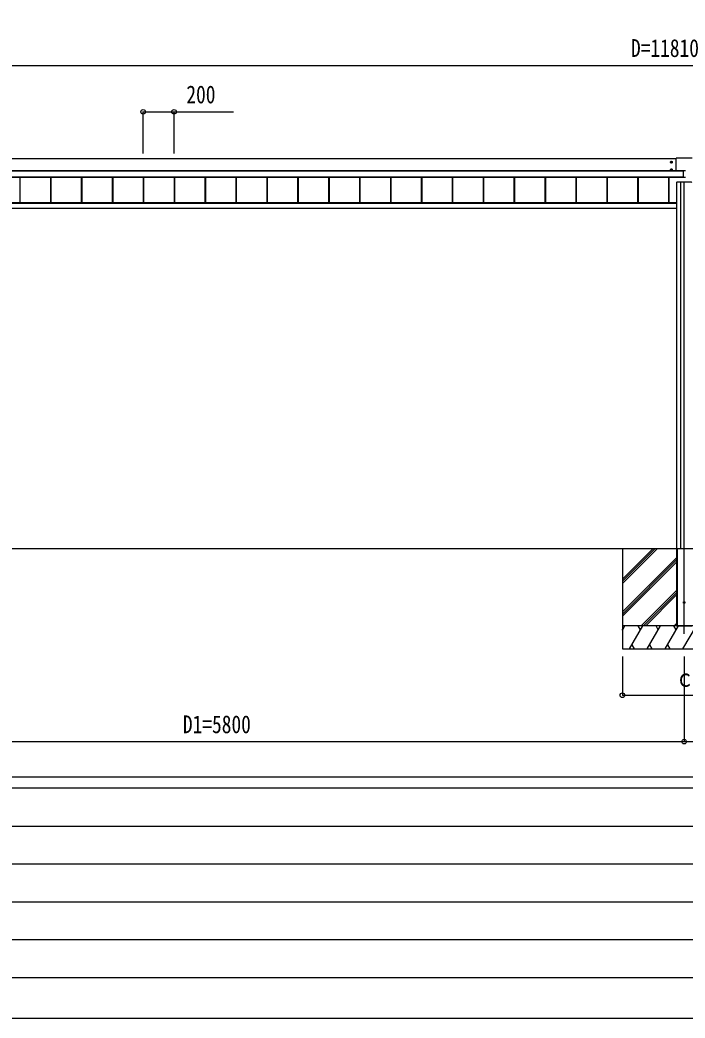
# Model space of a CAD drawing. Units: millimetres, scale not verified. Extents: x -14718 to 14718, y -10395 to 10395.
# Drawn here: x -10454 to -6150, y -10395 to -3937 of the extents above; entities that cross this region are included whole.
import ezdxf
from ezdxf.enums import TextEntityAlignment as Align

# ---------------------------------------------------------------- set-up
doc = ezdxf.new("R2010")
doc.units = ezdxf.units.MM
doc.header["$LTSCALE"] = 50
for name, color, linetype in [('0-3_YKK_12', 2, 'Continuous'), ('0-4_YKK_A1', 4, 'Continuous'), ('0-5_YKK_D', 6, 'Continuous'), ('0-6_YKK_ZWAK', 7, 'Continuous')]:
    doc.layers.add(name, color=color, linetype=linetype)
doc.styles.add('ＭＳ ゴシック', font='')
doc.styles.get('ＭＳ ゴシック').set_extended_font_data('MS Gothic')

msp = doc.modelspace()

# ---------------------------------------------------------------- linework, layer by layer
at = {"layer": '0-3_YKK_12'}
msp.add_line((-6155.44, -7909), (-6155.44, -4983.3), dxfattribs=at)
at = {"layer": '0-4_YKK_A1'}
for p, q in [((-6208.44, -4835.37), (-11902.44, -4835.37)), ((-6208.44, -4913.81), (-6208.44, -4832.15)), ((-6103.44, -4831.15), (-6207.44, -4831.15)), ((-6231.19, -4857.11), (-6245.69, -4857.11)), ((-6231.19, -4907.08), (-6245.69, -4907.08)), ((-6240.72, -4857.87), (-6241.44, -4857.87)), ((-6240.72, -4907.84), (-6241.44, -4907.84)), ((-6238.44, -4864.36), (-6238.44, -4849.86)), ((-6238.44, -4914.33), (-6238.44, -4899.83)), ((-6236.16, -4856.35), (-6235.44, -4856.35)), ((-6236.16, -4906.32), (-6235.44, -4906.32)), ((-6162.94, -4913.81), (-12053.94, -4913.81)), ((-6162.94, -4914.29), (-12053.94, -4914.29)), ((-6162.94, -4953.27), (-12053.94, -4953.27)), ((-6162.94, -4953.78), (-12053.94, -4953.78)), ((-12053.94, -4953.92), (-6162.94, -4953.92)), ((-6162.94, -4953.92), (-12053.94, -4953.92)), ((-10453.94, -4953.92), (-10453.94, -5120.15)), ((-10256.94, -4953.92), (-10256.94, -5120.15)), ((-10254.34, -4953.92), (-10254.34, -5120.15)), ((-10253.94, -4953.92), (-10253.94, -5120.15)), ((-10056.94, -4953.92), (-10056.94, -5120.15)), ((-10054.34, -4953.92), (-10054.34, -5120.15)), ((-10053.94, -4953.92), (-10053.94, -5120.15)), ((-9856.94, -4953.92), (-9856.94, -5120.15)), ((-9854.34, -4953.92), (-9854.34, -5120.15)), ((-9853.94, -4953.92), (-9853.94, -5120.15)), ((-9656.94, -4953.92), (-9656.94, -5120.15)), ((-9654.34, -4953.92), (-9654.34, -5120.15)), ((-9653.94, -4953.92), (-9653.94, -5120.15)), ((-9456.94, -4953.92), (-9456.94, -5120.15)), ((-9454.34, -4953.92), (-9454.34, -5120.15)), ((-9453.94, -4953.92), (-9453.94, -5120.15)), ((-9256.94, -4953.92), (-9256.94, -5120.15)), ((-9254.34, -4953.92), (-9254.34, -5120.15)), ((-9253.94, -4953.92), (-9253.94, -5120.15)), ((-9056.94, -4953.92), (-9056.94, -5120.15)), ((-9054.34, -4953.92), (-9054.34, -5120.15)), ((-9053.94, -4953.92), (-9053.94, -5120.15)), ((-8856.94, -4953.92), (-8856.94, -5120.15)), ((-8854.34, -4953.92), (-8854.34, -5120.15)), ((-8853.94, -4953.92), (-8853.94, -5120.15)), ((-8656.94, -4953.92), (-8656.94, -5120.15)), ((-8654.34, -4953.92), (-8654.34, -5120.15)), ((-8653.94, -4953.92), (-8653.94, -5120.15)), ((-8456.94, -4953.92), (-8456.94, -5120.15)), ((-8454.34, -4953.92), (-8454.34, -5120.15)), ((-8453.94, -4953.92), (-8453.94, -5120.15)), ((-8256.94, -4953.92), (-8256.94, -5120.15)), ((-8254.34, -4953.92), (-8254.34, -5120.15)), ((-8253.94, -4953.92), (-8253.94, -5120.15)), ((-8056.94, -4953.92), (-8056.94, -5120.15)), ((-8054.34, -4953.92), (-8054.34, -5120.15)), ((-8053.94, -4953.92), (-8053.94, -5120.15)), ((-7856.94, -4953.92), (-7856.94, -5120.15)), ((-7854.34, -4953.92), (-7854.34, -5120.15)), ((-7853.94, -4953.92), (-7853.94, -5120.15)), ((-7656.94, -4953.92), (-7656.94, -5120.15)), ((-7654.34, -4953.92), (-7654.34, -5120.15)), ((-7653.94, -4953.92), (-7653.94, -5120.15)), ((-7456.94, -4953.92), (-7456.94, -5120.15)), ((-7454.34, -4953.92), (-7454.34, -5120.15)), ((-7453.94, -4953.92), (-7453.94, -5120.15)), ((-7256.94, -4953.92), (-7256.94, -5120.15)), ((-7254.34, -4953.92), (-7254.34, -5120.15)), ((-7253.94, -4953.92), (-7253.94, -5120.15)), ((-7056.94, -4953.92), (-7056.94, -5120.15)), ((-7054.34, -4953.92), (-7054.34, -5120.15)), ((-7053.94, -4953.92), (-7053.94, -5120.15)), ((-6856.94, -4953.92), (-6856.94, -5120.15)), ((-6854.34, -4953.92), (-6854.34, -5120.15)), ((-6853.94, -4953.92), (-6853.94, -5120.15)), ((-6656.94, -4953.92), (-6656.94, -5120.15)), ((-6654.34, -4953.92), (-6654.34, -5120.15)), ((-6653.94, -4953.92), (-6653.94, -5120.15)), ((-6456.94, -4953.92), (-6456.94, -5120.15)), ((-6454.34, -4953.92), (-6454.34, -5120.15)), ((-6453.94, -4953.92), (-6453.94, -5120.15)), ((-6256.94, -4953.92), (-6256.94, -5120.15)), ((-6254.34, -4953.92), (-6254.34, -5120.15)), ((-6253.94, -4953.92), (-6253.94, -5120.15)), ((-6181.94, -4911.48), (-6181.94, -4913.81)), ((-6181.94, -4911.48), (-6162.94, -4911.48)), ((-6181.94, -4913.48), (-6162.94, -4913.48)), ((-6162.94, -4911.31), (-6162.94, -4956.46)), ((-6162.94, -4911.31), (-6147.94, -4911.31)), ((-6147.94, -4956.46), (-6162.94, -4956.46)), ((-6205.44, -4987.86), (-6205.44, -7352.5)), ((-6180.25, -4986.12), (-6180.25, -7356.5)), ((-6205.44, -5120.15), (-11905.44, -5120.15)), ((-6205.44, -5122.15), (-11905.44, -5122.15)), ((-6205.44, -5125.02), (-11905.44, -5125.02)), ((-6205.44, -5156.5), (-11904.59, -5156.5)), ((-11905.44, -7356.5), (144.56, -7356.5)), ((-6555.44, -7356.5), (-6555.44, -8006.5)), ((-6555.44, -7583.13), (-6328.8, -7356.5)), ((-6555.44, -7554.85), (-6357.09, -7356.5)), ((-6555.44, -7568.99), (-6343, -7356.56)), ((-6205.44, -7352.5), (-6205.44, -7856.5)), ((-6205.44, -7356.5), (-6205.14, -7356.5)), ((-6205.44, -7356.5), (-6205.44, -7856.5)), ((-6205.14, -7356.5), (-6105.74, -7356.5)), ((-6202.94, -7356.5), (-6202.94, -7856.5)), ((-6201.44, -7356.5), (-6201.44, -7856.5)), ((-6555.44, -7766.98), (-6205.44, -7416.98)), ((-6555.44, -7781.12), (-6205.44, -7431.12)), ((-6555.44, -7795.26), (-6205.44, -7445.27)), ((-6432.83, -7856.5), (-6205.44, -7629.11)), ((-6418.68, -7856.5), (-6205.44, -7643.26)), ((-6404.54, -7856.5), (-6205.44, -7657.4)), ((-5755.44, -7856.5), (-6555.44, -7856.5)), ((-6555.44, -7885.44), (-6538.73, -7856.5)), ((-5755.44, -7856.5), (-6555.44, -7856.5)), ((-6509.86, -8006.5), (-6423.26, -7856.5)), ((-6438.26, -7882.48), (-6453.26, -7856.5)), ((-6394.39, -8006.5), (-6307.79, -7856.5)), ((-6322.79, -7882.48), (-6337.79, -7856.5)), ((-6278.92, -8006.5), (-6192.32, -7856.5)), ((-6207.32, -7882.49), (-6222.32, -7856.5)), ((-6220.69, -7856.5), (-6205.44, -7841.24)), ((-6205.44, -7856.5), (-6105.44, -7856.5)), ((-6163.45, -8006.5), (-6076.85, -7856.5)), ((-6553.73, -7882.48), (-6555.44, -7879.53)), ((-6555.44, -8006.5), (-5755.44, -8006.5)), ((-6494.86, -7980.52), (-6479.86, -8006.5)), ((-6379.39, -7980.52), (-6364.39, -8006.5)), ((-6263.92, -7980.52), (-6248.92, -8006.5))]:
    msp.add_line(p, q, dxfattribs=at)
for points in [[(-6238.44, -4851.34), (-6233.44, -4854.23), (-6233.44, -4860), (-6238.44, -4862.89), (-6243.44, -4860), (-6243.44, -4854.23)], [(-6238.44, -4901.31), (-6233.44, -4904.19), (-6233.44, -4909.97), (-6238.44, -4912.86), (-6243.44, -4909.97), (-6243.44, -4904.19)]]:
    msp.add_lwpolyline(points, close=True, dxfattribs=at)
for points in [[(-6241.44, -4857.87), (-6241.44, -4856.35), (-6240.72, -4856.35)], [(-6241.44, -4907.84), (-6241.44, -4906.32), (-6240.72, -4906.32)], [(-6239.2, -4854.83), (-6239.2, -4854.11), (-6237.68, -4854.11), (-6237.68, -4854.83)], [(-6237.68, -4859.39), (-6237.68, -4860.11), (-6239.2, -4860.11), (-6239.2, -4859.39)], [(-6239.2, -4904.8), (-6239.2, -4904.08), (-6237.68, -4904.08), (-6237.68, -4904.8)], [(-6235.44, -4856.35), (-6235.44, -4857.87), (-6236.16, -4857.87)], [(-6235.44, -4906.32), (-6235.44, -4907.84), (-6236.16, -4907.84)], [(-6237.68, -4909.36), (-6237.68, -4910.08), (-6239.2, -4910.08), (-6239.2, -4909.36)], [(-6205.14, -7356.5), (-6105.74, -7356.5), (-6105.44, -7356.5)]]:
    msp.add_lwpolyline(points, dxfattribs=at)
for centre, radius in [((-6238.44, -4857.11), 6.25), ((-6238.44, -4907.08), 6.25), ((-6238.44, -4857.11), 5), ((-6238.44, -4907.08), 5), ((-6155.44, -7706.5), 5)]:
    msp.add_circle(centre, radius, dxfattribs=at)
for centre, radius, start, end in [((-6207.44, -4832.15), 1, 89.98255, 179.98254), ((-6238.44, -4857.11), 5.58, 153.74848, 206.25152), ((-6238.44, -4907.08), 5.58, 153.74848, 206.25152), ((-6238.44, -4857.11), 5.58, 93.74848, 146.25152), ((-6238.44, -4857.11), 5.58, 213.74848, 266.25152), ((-6238.44, -4907.08), 5.58, 93.74848, 146.25152), ((-6240.72, -4854.83), 1.52, 270, 0), ((-6240.72, -4859.39), 1.52, 0, 90), ((-6240.72, -4904.8), 1.52, 270, 0), ((-6240.72, -4909.36), 1.52, 0, 90), ((-6238.44, -4857.11), 5.58, 33.74848, 86.25152), ((-6238.44, -4857.11), 5.58, 273.74848, 326.25152), ((-6238.44, -4907.08), 5.58, 33.74848, 86.25152), ((-6236.16, -4854.83), 1.52, 180, 270), ((-6236.16, -4859.39), 1.52, 90, 180), ((-6236.16, -4904.8), 1.52, 180, 270), ((-6236.16, -4909.36), 1.52, 90, 180), ((-6238.44, -4857.11), 5.58, 333.74848, 26.25152), ((-6238.44, -4907.08), 5.58, 333.74848, 26.25152), ((-6238.44, -4907.08), 5.58, 213.74848, 266.25152), ((-6238.44, -4907.08), 5.58, 273.74848, 326.25152)]:
    msp.add_arc(centre, radius, start, end, dxfattribs=at)
msp.add_ellipse((-6155.44, -4987.86), major_axis=(50, 0), ratio=0.04, start_param=6.2831853, end_param=9.424778, dxfattribs=at)
at = {"layer": '0-5_YKK_D'}
for p, q in [((-11885.44, -4231.15), (-425.44, -4231.15)), ((-9656.94, -4800.22), (-9656.94, -4530.15)), ((-9456.94, -4800.22), (-9456.94, -4530.15)), ((-6555.44, -8056.5), (-6555.44, -8307.5)), ((-6155.44, -8056.5), (-6155.44, -8607.5)), ((-6155.44, -8056.5), (-6155.44, -8607.5)), ((-6555.44, -8306.5), (-5755.44, -8306.5)), ((-11955.44, -8606.5), (-6155.44, -8606.5)), ((-6155.44, -8606.5), (-355.44, -8606.5))]:
    msp.add_line(p, q, dxfattribs=at)
msp.add_lwpolyline([(-9656.94, -4531.15), (-9456.94, -4531.15), (-9071.84, -4531.15)], dxfattribs=at)
for centre in [(-9656.94, -4531.15), (-9456.94, -4531.15), (-6555.44, -8306.5), (-6155.44, -8606.5), (-6155.44, -8606.5)]:
    msp.add_circle(centre, 14.88, dxfattribs=at)
at = {"layer": '0-6_YKK_ZWAK'}
for p, q in [((13632.57, -8837.5), (-13667.43, -8837.5)), ((-4567.43, -8907.5), (-13667.43, -8907.5)), ((-13518.68, -9152.5), (-4742.43, -9152.5)), ((-13518.68, -9397.5), (-4742.43, -9397.5)), ((-13518.68, -9642.5), (-4742.43, -9642.5)), ((-13518.68, -9887.5), (-4742.43, -9887.5)), ((-13667.43, -10132.5), (-4567.43, -10132.5))]:
    msp.add_line(p, q, dxfattribs=at)
msp.add_lwpolyline([(-14717.5, -10395), (14717.5, -10395), (14717.5, 10395), (-14717.5, 10395)], close=True, dxfattribs=at)

# ---------------------------------------------------------------- texts
at = {"layer": '0-5_YKK_D', "style": 'ＭＳ ゴシック', "width": 0.8}
for s, p in [('D=11810', (-6499.84, -4211.15)), ('200', (-9377.44, -4511.15)), ('ｃ', (-6214.24, -8286.5)), ('D1=5800', (-9399.84, -8586.5))]:
    msp.add_text(s, height=115.5, dxfattribs=at).set_placement(p, align=Align.BOTTOM_LEFT)

doc.saveas('drawing.dxf')
